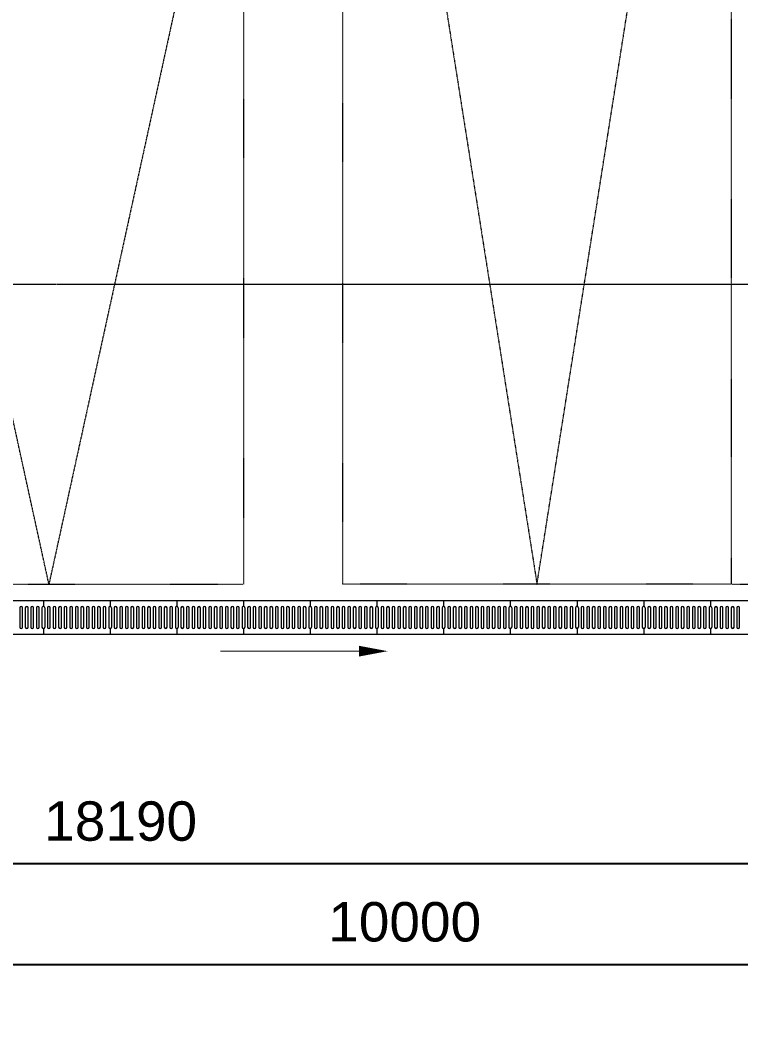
# Model space of a CAD drawing. Header units: millimetres. Extents: x -309924 to 219496, y -330797 to 211873.
# Drawn here: x 18391 to 24876, y 126385 to 135381 of the extents above; entities that cross this region are included whole.
import ezdxf

# ---------------------------------------------------------------- set-up
doc = ezdxf.new("R2010")
doc.units = ezdxf.units.MM
doc.linetypes.add('Grid Line', pattern=[21, 12, -3, 3, -3])
doc.linetypes.add('Hidden', pattern=[2.25, 1, -1.25])
for name, color, linetype, lineweight in [('0-1', 7, 'Continuous', 5), ('A-ANNO-DIMS', 7, 'Continuous', 9), ('A-DETL-GENF-HDLN', 7, 'Hidden', 5), ('S-GRID-1', 7, 'Grid Line', 5), ('Surface Channel', 255, 'Continuous', 5)]:
    doc.layers.add(name, color=color, linetype=linetype, lineweight=lineweight)
doc.styles.add('Arial_11', font='arial.ttf', dxfattribs={"height": 354.071856})
doc.dimstyles.new('Diagonal_-_2_0mm_Arial', dxfattribs={"dimscale": 304.8, "dimtxt": 500, "dimasz": 0.984252, "dimexe": 0.984252, "dimexo": 0.984252, "dimgap": 0.656168, "dimtad": 1, "dimdec": 0, "dimrnd": 5, "dimzin": 0, "dimdsep": 46, "dimtxsty": 'Arial_11', "dimblk1": 'OBLIQUE', "dimblk2": 'OBLIQUE', "dimsah": 1, "dimcen": 0.09, "dimdle": 0.656168, "dimadec": 0, "dimazin": 0, "dimtfac": 1, "dimtdec": 4, "dimtix": 1, "dimtmove": 0, "dimatfit": 3, "dimfxl": 1, "dimtvp": 1, "dimtolj": 1, "dimtzin": 0, "dimarcsym": 2})

# ---------------------------------------------------------------- blocks, each defined once
blk = doc.blocks.new('ARC_LOADING TRUCK - Small 7m-V8-B2_F PLAN _2 OF 2_')
at = {"layer": 'A-DETL-GENF-HDLN'}
for p, q in [((-8000, 1750), (0, 0)), ((-8000, 1750), (-7175, 1750)), ((-8000, -1750), (-8000, 1750)), ((-6275, 1750), (0, 1750)), ((0, -1750), (0, 1750)), ((0, 0), (-8000, -1750)), ((0, -1750), (-8000, -1750))]:
    blk.add_line(p, q, dxfattribs=at)
blk = doc.blocks.new('ARC_LOADING TRUCK - Medium 11m-25790647-B2_F PLAN _2 OF 2_')
at = {"layer": 'A-DETL-GENF-HDLN'}
for p, q in [((0, 0), (-11100, 1750)), ((0, 1750), (-11100, 1750)), ((-11100, 1750), (-11100, -1750)), ((0, 1750), (0, -1750)), ((-11100, -1750), (0, 0)), ((-11100, -1750), (-7175, -1750)), ((-6275, -1750), (0, -1750))]:
    blk.add_line(p, q, dxfattribs=at)
blk = doc.blocks.new('ARC_LOADING TRUCK - Medium 11m-V10-B2_F PLAN _2 OF 2_')
at = {"layer": 'A-DETL-GENF-HDLN'}
for p, q in [((-11100, 1750), (0, 0)), ((-11100, 1750), (0, 1750)), ((-11100, -1750), (-11100, 1750)), ((0, -1750), (0, 1750)), ((0, 0), (-11100, -1750)), ((0, -1750), (-11100, -1750))]:
    blk.add_line(p, q, dxfattribs=at)
blk = doc.blocks.new('_Oblique')
at = {"color": 0, "linetype": 'ByBlock', "lineweight": -2}
blk.add_line((-0.5, -0.5), (0.5, 0.5), dxfattribs=at)
blk = doc.blocks.new('*D227')
at = {"layer": 'A-ANNO-DIMS', "color": 0, "lineweight": -2, "transparency": 16777216}
for p, q in [((10201.1, 127591.8), (10201.1, 128091.8)), ((28391.1, 127591.8), (28391.1, 128091.8)), ((10001.1, 127791.8), (28591.1, 127791.8))]:
    blk.add_line(p, q, dxfattribs=at)
at = {"layer": 'Defpoints', "color": 0, "transparency": 16777216}
for p in [(28391.1, 127791.8), (10201.1, 127291.8), (28391.1, 127291.8)]:
    blk.add_point(p, dxfattribs=at)
at = {"layer": 'A-ANNO-DIMS', "color": 0, "lineweight": -2, "transparency": 16777216, "xscale": 299.9999999999999, "yscale": 299.9999999999999, "zscale": 299.9999999999999, "rotation": 180}
blk.add_blockref('_Oblique', (10201.1, 127791.8), dxfattribs=at)
at = {"layer": 'A-ANNO-DIMS', "color": 0, "lineweight": -2, "transparency": 16777216, "xscale": 299.9999999999999, "yscale": 299.9999999999999, "zscale": 299.9999999999999}
blk.add_blockref('_Oblique', (28391.1, 127791.8), dxfattribs=at)
at = {"layer": 'A-ANNO-DIMS', "color": 0, "transparency": 16777216, "insert": (19296.1, 128172.6), "char_height": 354.07, "attachment_point": 5, "style": 'Arial_11'}
blk.add_mtext('\\A1;18190', dxfattribs=at)
blk = doc.blocks.new('*D245')
at = {"layer": 'A-ANNO-DIMS', "color": 0, "lineweight": -2, "transparency": 16777216}
for p, q in [((16851, 126685.5), (16851, 127185.5)), ((26851, 126685.4), (26851, 127185.5)), ((16651, 126885.5), (27051, 126885.5))]:
    blk.add_line(p, q, dxfattribs=at)
at = {"layer": 'Defpoints', "color": 0, "transparency": 16777216}
for p in [(26851, 126885.5), (16851, 126385.5), (26851, 126385.4)]:
    blk.add_point(p, dxfattribs=at)
at = {"layer": 'A-ANNO-DIMS', "color": 0, "lineweight": -2, "transparency": 16777216, "xscale": 299.9999999999999, "yscale": 299.9999999999999, "zscale": 299.9999999999999, "rotation": 180}
blk.add_blockref('_Oblique', (16851, 126885.5), dxfattribs=at)
at = {"layer": 'A-ANNO-DIMS', "color": 0, "lineweight": -2, "transparency": 16777216, "xscale": 299.9999999999999, "yscale": 299.9999999999999, "zscale": 299.9999999999999}
blk.add_blockref('_Oblique', (26851, 126885.5), dxfattribs=at)
at = {"layer": 'A-ANNO-DIMS', "color": 0, "transparency": 16777216, "insert": (21851, 127266.3), "char_height": 354.07, "attachment_point": 5, "style": 'Arial_11'}
blk.add_mtext('\\A1;10000', dxfattribs=at)
blk = doc.blocks.new('A$Cc246848b')
at = {"lineweight": 0, "const_width": 10, "elevation": 0}
blk.add_lwpolyline([(3342, -3302.7), (4590.4, -3302.7)], dxfattribs=at)
at = {"lineweight": 0, "elevation": 0}
blk.add_lwpolyline([(4590.4, -3302.7, 96, 0, 0), (4846.6, -3302.7, 0, 0, 0)], format="xyseb", dxfattribs=at)
at = {"layer": 'Surface Channel', "lineweight": 0}
for p, q in [((11540, -2850), (-6650, -2850)), ((1750, -2850), (1750, -2900)), ((2350, -2850), (2350, -2900)), ((2950, -2850), (2950, -2900)), ((3550, -2850), (3550, -2900)), ((4150, -2850), (4150, -2900)), ((4750, -2850), (4750, -2900)), ((5350, -2850), (5350, -2900)), ((5950, -2850), (5950, -2900)), ((6550, -2850), (6550, -2900)), ((7150, -2850), (7150, -2900)), ((7750, -2850), (7750, -2900)), ((1762.5, -2912.5), (1762.5, -3087.5)), ((2362.5, -2912.5), (2362.5, -3087.5)), ((2962.5, -2912.5), (2962.5, -3087.5)), ((3562.5, -2912.5), (3562.5, -3087.5)), ((4162.5, -2912.5), (4162.5, -3087.5)), ((4762.5, -2912.5), (4762.5, -3087.5)), ((5362.5, -2912.5), (5362.5, -3087.5)), ((5962.5, -2912.5), (5962.5, -3087.5)), ((6562.5, -2912.5), (6562.5, -3087.5)), ((7162.5, -2912.5), (7162.5, -3087.5)), ((7762.5, -2912.5), (7762.5, -3087.5)), ((1750, -3100), (1750, -3150)), ((2350, -3100), (2350, -3150)), ((2950, -3100), (2950, -3150)), ((3550, -3100), (3550, -3150)), ((4150, -3100), (4150, -3150)), ((4750, -3100), (4750, -3150)), ((5350, -3100), (5350, -3150)), ((5950, -3100), (5950, -3150)), ((6550, -3100), (6550, -3150)), ((7150, -3100), (7150, -3150)), ((7750, -3100), (7750, -3150)), ((-6650, -3150), (11540, -3150))]:
    blk.add_line(p, q, dxfattribs=at)
for points in [[(1537.5, -3087.5, 1), (1562.5, -3087.5), (1562.5, -2912.5, 1), (1537.5, -2912.5)], [(1587.5, -3087.5, 1), (1612.5, -3087.5), (1612.5, -2912.5, 1), (1587.5, -2912.5)], [(1637.5, -3087.5, 1), (1662.5, -3087.5), (1662.5, -2912.5, 1), (1637.5, -2912.5)], [(1687.5, -3087.5, 1), (1712.5, -3087.5), (1712.5, -2912.5, 1), (1687.5, -2912.5)], [(1787.5, -3087.5, 1), (1812.5, -3087.5), (1812.5, -2912.5, 1), (1787.5, -2912.5)], [(1837.5, -3087.5, 1), (1862.5, -3087.5), (1862.5, -2912.5, 1), (1837.5, -2912.5)], [(1887.5, -3087.5, 1), (1912.5, -3087.5), (1912.5, -2912.5, 1), (1887.5, -2912.5)], [(1937.5, -3087.5, 1), (1962.5, -3087.5), (1962.5, -2912.5, 1), (1937.5, -2912.5)], [(1987.5, -3087.5, 1), (2012.5, -3087.5), (2012.5, -2912.5, 1), (1987.5, -2912.5)], [(2037.5, -3087.5, 1), (2062.5, -3087.5), (2062.5, -2912.5, 1), (2037.5, -2912.5)], [(2087.5, -3087.5, 1), (2112.5, -3087.5), (2112.5, -2912.5, 1), (2087.5, -2912.5)], [(2137.5, -3087.5, 1), (2162.5, -3087.5), (2162.5, -2912.5, 1), (2137.5, -2912.5)], [(2187.5, -3087.5, 1), (2212.5, -3087.5), (2212.5, -2912.5, 1), (2187.5, -2912.5)], [(2237.5, -3087.5, 1), (2262.5, -3087.5), (2262.5, -2912.5, 1), (2237.5, -2912.5)], [(2287.5, -3087.5, 1), (2312.5, -3087.5), (2312.5, -2912.5, 1), (2287.5, -2912.5)], [(2387.5, -3087.5, 1), (2412.5, -3087.5), (2412.5, -2912.5, 1), (2387.5, -2912.5)], [(2437.5, -3087.5, 1), (2462.5, -3087.5), (2462.5, -2912.5, 1), (2437.5, -2912.5)], [(2487.5, -3087.5, 1), (2512.5, -3087.5), (2512.5, -2912.5, 1), (2487.5, -2912.5)], [(2537.5, -3087.5, 1), (2562.5, -3087.5), (2562.5, -2912.5, 1), (2537.5, -2912.5)], [(2587.5, -3087.5, 1), (2612.5, -3087.5), (2612.5, -2912.5, 1), (2587.5, -2912.5)], [(2637.5, -3087.5, 1), (2662.5, -3087.5), (2662.5, -2912.5, 1), (2637.5, -2912.5)], [(2687.5, -3087.5, 1), (2712.5, -3087.5), (2712.5, -2912.5, 1), (2687.5, -2912.5)], [(2737.5, -3087.5, 1), (2762.5, -3087.5), (2762.5, -2912.5, 1), (2737.5, -2912.5)], [(2787.5, -3087.5, 1), (2812.5, -3087.5), (2812.5, -2912.5, 1), (2787.5, -2912.5)], [(2837.5, -3087.5, 1), (2862.5, -3087.5), (2862.5, -2912.5, 1), (2837.5, -2912.5)], [(2887.5, -3087.5, 1), (2912.5, -3087.5), (2912.5, -2912.5, 1), (2887.5, -2912.5)], [(2987.5, -3087.5, 1), (3012.5, -3087.5), (3012.5, -2912.5, 1), (2987.5, -2912.5)], [(3037.5, -3087.5, 1), (3062.5, -3087.5), (3062.5, -2912.5, 1), (3037.5, -2912.5)], [(3087.5, -3087.5, 1), (3112.5, -3087.5), (3112.5, -2912.5, 1), (3087.5, -2912.5)], [(3137.5, -3087.5, 1), (3162.5, -3087.5), (3162.5, -2912.5, 1), (3137.5, -2912.5)], [(3187.5, -3087.5, 1), (3212.5, -3087.5), (3212.5, -2912.5, 1), (3187.5, -2912.5)], [(3237.5, -3087.5, 1), (3262.5, -3087.5), (3262.5, -2912.5, 1), (3237.5, -2912.5)], [(3287.5, -3087.5, 1), (3312.5, -3087.5), (3312.5, -2912.5, 1), (3287.5, -2912.5)], [(3337.5, -3087.5, 1), (3362.5, -3087.5), (3362.5, -2912.5, 1), (3337.5, -2912.5)], [(3387.5, -3087.5, 1), (3412.5, -3087.5), (3412.5, -2912.5, 1), (3387.5, -2912.5)], [(3437.5, -3087.5, 1), (3462.5, -3087.5), (3462.5, -2912.5, 1), (3437.5, -2912.5)], [(3487.5, -3087.5, 1), (3512.5, -3087.5), (3512.5, -2912.5, 1), (3487.5, -2912.5)], [(3587.5, -3087.5, 1), (3612.5, -3087.5), (3612.5, -2912.5, 1), (3587.5, -2912.5)], [(3637.5, -3087.5, 1), (3662.5, -3087.5), (3662.5, -2912.5, 1), (3637.5, -2912.5)], [(3687.5, -3087.5, 1), (3712.5, -3087.5), (3712.5, -2912.5, 1), (3687.5, -2912.5)], [(3737.5, -3087.5, 1), (3762.5, -3087.5), (3762.5, -2912.5, 1), (3737.5, -2912.5)], [(3787.5, -3087.5, 1), (3812.5, -3087.5), (3812.5, -2912.5, 1), (3787.5, -2912.5)], [(3837.5, -3087.5, 1), (3862.5, -3087.5), (3862.5, -2912.5, 1), (3837.5, -2912.5)], [(3887.5, -3087.5, 1), (3912.5, -3087.5), (3912.5, -2912.5, 1), (3887.5, -2912.5)], [(3937.5, -3087.5, 1), (3962.5, -3087.5), (3962.5, -2912.5, 1), (3937.5, -2912.5)], [(3987.5, -3087.5, 1), (4012.5, -3087.5), (4012.5, -2912.5, 1), (3987.5, -2912.5)], [(4037.5, -3087.5, 1), (4062.5, -3087.5), (4062.5, -2912.5, 1), (4037.5, -2912.5)], [(4087.5, -3087.5, 1), (4112.5, -3087.5), (4112.5, -2912.5, 1), (4087.5, -2912.5)], [(4187.5, -3087.5, 1), (4212.5, -3087.5), (4212.5, -2912.5, 1), (4187.5, -2912.5)], [(4237.5, -3087.5, 1), (4262.5, -3087.5), (4262.5, -2912.5, 1), (4237.5, -2912.5)], [(4287.5, -3087.5, 1), (4312.5, -3087.5), (4312.5, -2912.5, 1), (4287.5, -2912.5)], [(4337.5, -3087.5, 1), (4362.5, -3087.5), (4362.5, -2912.5, 1), (4337.5, -2912.5)], [(4387.5, -3087.5, 1), (4412.5, -3087.5), (4412.5, -2912.5, 1), (4387.5, -2912.5)], [(4437.5, -3087.5, 1), (4462.5, -3087.5), (4462.5, -2912.5, 1), (4437.5, -2912.5)], [(4487.5, -3087.5, 1), (4512.5, -3087.5), (4512.5, -2912.5, 1), (4487.5, -2912.5)], [(4537.5, -3087.5, 1), (4562.5, -3087.5), (4562.5, -2912.5, 1), (4537.5, -2912.5)], [(4587.5, -3087.5, 1), (4612.5, -3087.5), (4612.5, -2912.5, 1), (4587.5, -2912.5)], [(4637.5, -3087.5, 1), (4662.5, -3087.5), (4662.5, -2912.5, 1), (4637.5, -2912.5)], [(4687.5, -3087.5, 1), (4712.5, -3087.5), (4712.5, -2912.5, 1), (4687.5, -2912.5)], [(4787.5, -3087.5, 1), (4812.5, -3087.5), (4812.5, -2912.5, 1), (4787.5, -2912.5)], [(4837.5, -3087.5, 1), (4862.5, -3087.5), (4862.5, -2912.5, 1), (4837.5, -2912.5)], [(4887.5, -3087.5, 1), (4912.5, -3087.5), (4912.5, -2912.5, 1), (4887.5, -2912.5)], [(4937.5, -3087.5, 1), (4962.5, -3087.5), (4962.5, -2912.5, 1), (4937.5, -2912.5)], [(4987.5, -3087.5, 1), (5012.5, -3087.5), (5012.5, -2912.5, 1), (4987.5, -2912.5)], [(5037.5, -3087.5, 1), (5062.5, -3087.5), (5062.5, -2912.5, 1), (5037.5, -2912.5)], [(5087.5, -3087.5, 1), (5112.5, -3087.5), (5112.5, -2912.5, 1), (5087.5, -2912.5)], [(5137.5, -3087.5, 1), (5162.5, -3087.5), (5162.5, -2912.5, 1), (5137.5, -2912.5)], [(5187.5, -3087.5, 1), (5212.5, -3087.5), (5212.5, -2912.5, 1), (5187.5, -2912.5)], [(5237.5, -3087.5, 1), (5262.5, -3087.5), (5262.5, -2912.5, 1), (5237.5, -2912.5)], [(5287.5, -3087.5, 1), (5312.5, -3087.5), (5312.5, -2912.5, 1), (5287.5, -2912.5)], [(5387.5, -3087.5, 1), (5412.5, -3087.5), (5412.5, -2912.5, 1), (5387.5, -2912.5)], [(5437.5, -3087.5, 1), (5462.5, -3087.5), (5462.5, -2912.5, 1), (5437.5, -2912.5)], [(5487.5, -3087.5, 1), (5512.5, -3087.5), (5512.5, -2912.5, 1), (5487.5, -2912.5)], [(5537.5, -3087.5, 1), (5562.5, -3087.5), (5562.5, -2912.5, 1), (5537.5, -2912.5)], [(5587.5, -3087.5, 1), (5612.5, -3087.5), (5612.5, -2912.5, 1), (5587.5, -2912.5)], [(5637.5, -3087.5, 1), (5662.5, -3087.5), (5662.5, -2912.5, 1), (5637.5, -2912.5)], [(5687.5, -3087.5, 1), (5712.5, -3087.5), (5712.5, -2912.5, 1), (5687.5, -2912.5)], [(5737.5, -3087.5, 1), (5762.5, -3087.5), (5762.5, -2912.5, 1), (5737.5, -2912.5)], [(5787.5, -3087.5, 1), (5812.5, -3087.5), (5812.5, -2912.5, 1), (5787.5, -2912.5)], [(5837.5, -3087.5, 1), (5862.5, -3087.5), (5862.5, -2912.5, 1), (5837.5, -2912.5)], [(5887.5, -3087.5, 1), (5912.5, -3087.5), (5912.5, -2912.5, 1), (5887.5, -2912.5)], [(5987.5, -3087.5, 1), (6012.5, -3087.5), (6012.5, -2912.5, 1), (5987.5, -2912.5)], [(6037.5, -3087.5, 1), (6062.5, -3087.5), (6062.5, -2912.5, 1), (6037.5, -2912.5)], [(6087.5, -3087.5, 1), (6112.5, -3087.5), (6112.5, -2912.5, 1), (6087.5, -2912.5)], [(6137.5, -3087.5, 1), (6162.5, -3087.5), (6162.5, -2912.5, 1), (6137.5, -2912.5)], [(6187.5, -3087.5, 1), (6212.5, -3087.5), (6212.5, -2912.5, 1), (6187.5, -2912.5)], [(6237.5, -3087.5, 1), (6262.5, -3087.5), (6262.5, -2912.5, 1), (6237.5, -2912.5)], [(6287.5, -3087.5, 1), (6312.5, -3087.5), (6312.5, -2912.5, 1), (6287.5, -2912.5)], [(6337.5, -3087.5, 1), (6362.5, -3087.5), (6362.5, -2912.5, 1), (6337.5, -2912.5)], [(6387.5, -3087.5, 1), (6412.5, -3087.5), (6412.5, -2912.5, 1), (6387.5, -2912.5)], [(6437.5, -3087.5, 1), (6462.5, -3087.5), (6462.5, -2912.5, 1), (6437.5, -2912.5)], [(6487.5, -3087.5, 1), (6512.5, -3087.5), (6512.5, -2912.5, 1), (6487.5, -2912.5)], [(6587.5, -3087.5, 1), (6612.5, -3087.5), (6612.5, -2912.5, 1), (6587.5, -2912.5)], [(6637.5, -3087.5, 1), (6662.5, -3087.5), (6662.5, -2912.5, 1), (6637.5, -2912.5)], [(6687.5, -3087.5, 1), (6712.5, -3087.5), (6712.5, -2912.5, 1), (6687.5, -2912.5)], [(6737.5, -3087.5, 1), (6762.5, -3087.5), (6762.5, -2912.5, 1), (6737.5, -2912.5)], [(6787.5, -3087.5, 1), (6812.5, -3087.5), (6812.5, -2912.5, 1), (6787.5, -2912.5)], [(6837.5, -3087.5, 1), (6862.5, -3087.5), (6862.5, -2912.5, 1), (6837.5, -2912.5)], [(6887.5, -3087.5, 1), (6912.5, -3087.5), (6912.5, -2912.5, 1), (6887.5, -2912.5)], [(6937.5, -3087.5, 1), (6962.5, -3087.5), (6962.5, -2912.5, 1), (6937.5, -2912.5)], [(6987.5, -3087.5, 1), (7012.5, -3087.5), (7012.5, -2912.5, 1), (6987.5, -2912.5)], [(7037.5, -3087.5, 1), (7062.5, -3087.5), (7062.5, -2912.5, 1), (7037.5, -2912.5)], [(7087.5, -3087.5, 1), (7112.5, -3087.5), (7112.5, -2912.5, 1), (7087.5, -2912.5)], [(7187.5, -3087.5, 1), (7212.5, -3087.5), (7212.5, -2912.5, 1), (7187.5, -2912.5)], [(7237.5, -3087.5, 1), (7262.5, -3087.5), (7262.5, -2912.5, 1), (7237.5, -2912.5)], [(7287.5, -3087.5, 1), (7312.5, -3087.5), (7312.5, -2912.5, 1), (7287.5, -2912.5)], [(7337.5, -3087.5, 1), (7362.5, -3087.5), (7362.5, -2912.5, 1), (7337.5, -2912.5)], [(7387.5, -3087.5, 1), (7412.5, -3087.5), (7412.5, -2912.5, 1), (7387.5, -2912.5)], [(7437.5, -3087.5, 1), (7462.5, -3087.5), (7462.5, -2912.5, 1), (7437.5, -2912.5)], [(7487.5, -3087.5, 1), (7512.5, -3087.5), (7512.5, -2912.5, 1), (7487.5, -2912.5)], [(7537.5, -3087.5, 1), (7562.5, -3087.5), (7562.5, -2912.5, 1), (7537.5, -2912.5)], [(7587.5, -3087.5, 1), (7612.5, -3087.5), (7612.5, -2912.5, 1), (7587.5, -2912.5)], [(7637.5, -3087.5, 1), (7662.5, -3087.5), (7662.5, -2912.5, 1), (7637.5, -2912.5)], [(7687.5, -3087.5, 1), (7712.5, -3087.5), (7712.5, -2912.5, 1), (7687.5, -2912.5)], [(7787.5, -3087.5, 1), (7812.5, -3087.5), (7812.5, -2912.5, 1), (7787.5, -2912.5)], [(7837.5, -3087.5, 1), (7862.5, -3087.5), (7862.5, -2912.5, 1), (7837.5, -2912.5)], [(7887.5, -3087.5, 1), (7912.5, -3087.5), (7912.5, -2912.5, 1), (7887.5, -2912.5)], [(7937.5, -3087.5, 1), (7962.5, -3087.5), (7962.5, -2912.5, 1), (7937.5, -2912.5)], [(7987.5, -3087.5, 1), (8012.5, -3087.5), (8012.5, -2912.5, 1), (7987.5, -2912.5)]]:
    blk.add_lwpolyline(points, format="xyb", close=True, dxfattribs=at)
for points in [[(1737.5, -2912.5), (1737.5, -3087.5, 1), (1762.5, -3087.5)], [(2337.5, -2912.5), (2337.5, -3087.5, 1), (2362.5, -3087.5)], [(2937.5, -2912.5), (2937.5, -3087.5, 1), (2962.5, -3087.5)], [(3537.5, -2912.5), (3537.5, -3087.5, 1), (3562.5, -3087.5)], [(4137.5, -2912.5), (4137.5, -3087.5, 1), (4162.5, -3087.5)], [(4737.5, -2912.5), (4737.5, -3087.5, 1), (4762.5, -3087.5)], [(5337.5, -2912.5), (5337.5, -3087.5, 1), (5362.5, -3087.5)], [(5937.5, -2912.5), (5937.5, -3087.5, 1), (5962.5, -3087.5)], [(6537.5, -2912.5), (6537.5, -3087.5, 1), (6562.5, -3087.5)], [(7137.5, -2912.5), (7137.5, -3087.5, 1), (7162.5, -3087.5)], [(7737.5, -2912.5), (7737.5, -3087.5, 1), (7762.5, -3087.5)]]:
    blk.add_lwpolyline(points, format="xyb", dxfattribs=at)
for centre in [(1750, -2912.5), (2350, -2912.5), (2950, -2912.5), (3550, -2912.5), (4150, -2912.5), (4750, -2912.5), (5350, -2912.5), (5950, -2912.5), (6550, -2912.5), (7150, -2912.5), (7750, -2912.5)]:
    blk.add_arc(centre, 12.5, 0, 180.00002, dxfattribs=at)

msp = doc.modelspace()

# ---------------------------------------------------------------- linework, layer by layer
at = {"layer": 'S-GRID-1'}
msp.add_line((-10508.3, 133006.2), (128177.3, 133005.5), dxfattribs=at)

# ---------------------------------------------------------------- block references
at = {"layer": '0-1', "rotation": 269.9996999999998}
for name, p in [('ARC_LOADING TRUCK - Medium 11m-25790647-B2_F PLAN _2 OF 2_', (23041.1, 130306.1)), ('ARC_LOADING TRUCK - Medium 11m-V10-B2_F PLAN _2 OF 2_', (26541.1, 130306)), ('ARC_LOADING TRUCK - Small 7m-V8-B2_F PLAN _2 OF 2_', (18651.1, 130306.1))]:
    msp.add_blockref(name, p, dxfattribs=at)
at = {"layer": 'Surface Channel'}
msp.add_blockref('A$Cc246848b', (16851.1, 133006.1), dxfattribs=at)

# ---------------------------------------------------------------- dimensions: what is measured, and where the dimension line sits
at = {"layer": 'A-ANNO-DIMS'}
for base, p1, p2, picture, middle in [((28391.1, 127791.8), (10201.1, 127291.8), (28391.1, 127291.8), '*D227', (19296.1, 128172.6)), ((26851, 126885.5), (16851, 126385.5), (26851, 126385.4), '*D245', (21851, 127266.3))]:
    dim = msp.add_linear_dim(base=base, p1=p1, p2=p2, dimstyle='Diagonal_-_2_0mm_Arial', override={"dimpost": '<>', "dimtmove": 1, "dimarcsym": 2}, dxfattribs=at)
    dim.commit()
    dim.dimension.update_dxf_attribs({"geometry": picture, "text_midpoint": middle})

doc.saveas('drawing.dxf')
